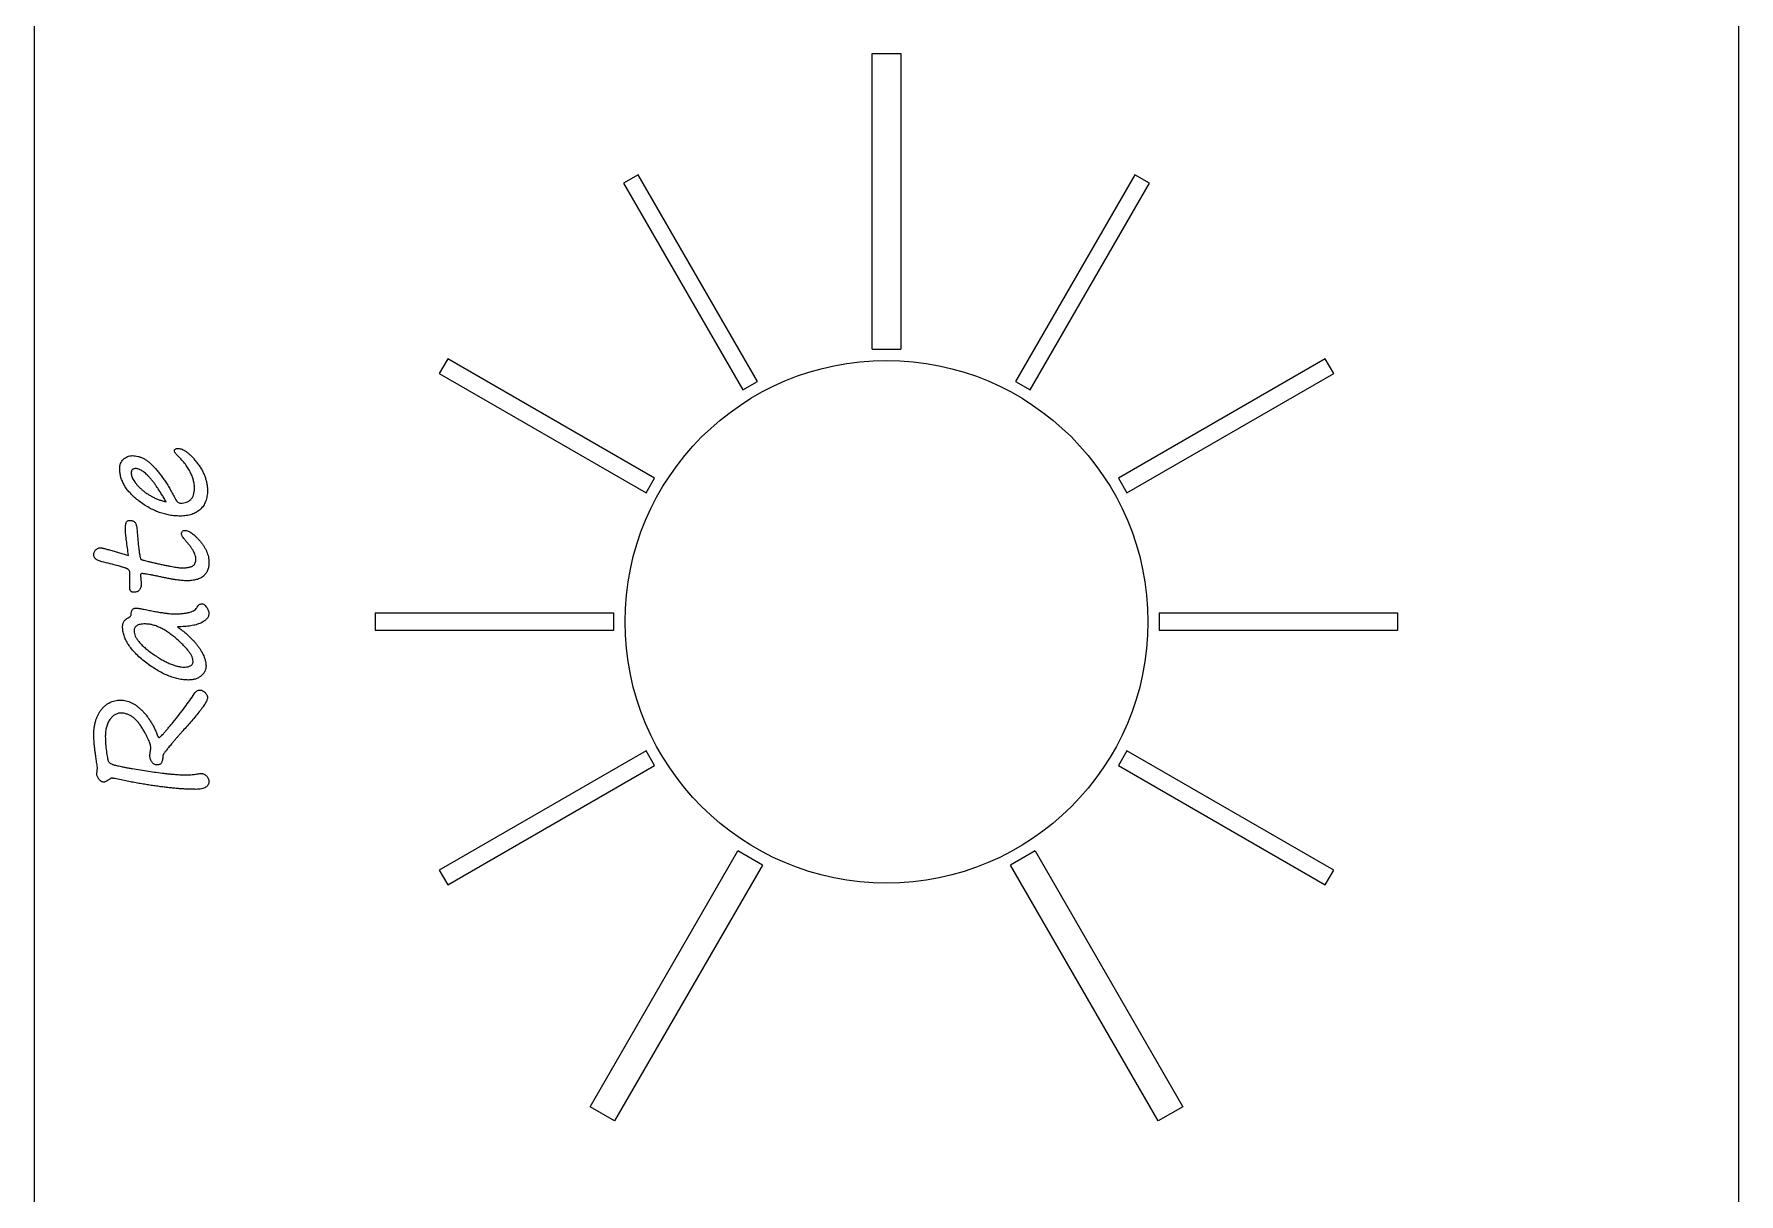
# Model space of a CAD drawing. Extents: x 261 to 321, y 70 to 327.
# Drawn here: x 261.3 to 321.3, y 189.1 to 229.9 of the extents above; entities that cross this region are included whole.
import ezdxf

# ---------------------------------------------------------------- set-up
doc = ezdxf.new("R2010")
doc.units = 0
doc.header["$LTSCALE"] = 2
doc.layers.get('0').update_dxf_attribs({"linetype": 'CONTINUOUS'})

msp = doc.modelspace()

# ---------------------------------------------------------------- linework, layer by layer
at = {"color": 7, "linetype": 'CONTINUOUS'}
for p, q in [((261.25, 320.199), (261.25, 76.199)), ((321.25, 76.199), (321.25, 320.199)), ((290.75, 218.859), (290.75, 229.259)), ((290.75, 229.259), (291.75, 229.259)), ((291.75, 229.259), (291.75, 218.859)), ((282.51, 224.998), (281.99, 224.698)), ((281.99, 224.698), (286.19, 217.423)), ((286.71, 217.723), (282.51, 224.998)), ((299.99, 224.998), (295.79, 217.723)), ((296.31, 217.423), (300.51, 224.698)), ((300.51, 224.698), (299.99, 224.998)), ((275.812, 218.519), (275.512, 218)), ((283.086, 214.319), (275.812, 218.519)), ((290.75, 218.859), (291.75, 218.859)), ((306.689, 218.519), (299.414, 214.319)), ((306.989, 218), (306.689, 218.519)), ((275.512, 218), (282.786, 213.8)), ((299.714, 213.8), (306.989, 218)), ((286.19, 217.423), (286.71, 217.723)), ((295.79, 217.723), (296.31, 217.423)), ((282.786, 213.8), (283.086, 214.319)), ((299.414, 214.319), (299.714, 213.8)), ((263.985, 211.763), (264.567, 211.594)), ((264.617, 210.454), (264.617, 211.002)), ((264.998, 210.894), (265.022, 210.627)), ((273.25, 209.559), (273.25, 208.959)), ((281.65, 209.559), (273.25, 209.559)), ((281.65, 208.959), (281.65, 209.559)), ((300.85, 209.559), (300.85, 208.959)), ((309.25, 209.559), (300.85, 209.559)), ((309.25, 208.959), (309.25, 209.559)), ((273.25, 208.959), (281.65, 208.959)), ((300.85, 208.959), (309.25, 208.959)), ((282.786, 204.719), (275.512, 200.519)), ((283.086, 204.2), (282.786, 204.719)), ((299.714, 204.719), (299.414, 204.2)), ((306.989, 200.519), (299.714, 204.719)), ((263.459, 203.907), (263.48, 204.132)), ((275.812, 200), (283.086, 204.2)), ((299.414, 204.2), (306.689, 200)), ((280.817, 192.189), (286.017, 201.196)), ((286.883, 200.696), (286.017, 201.196)), ((296.483, 201.196), (295.617, 200.696)), ((296.483, 201.196), (301.683, 192.189)), ((275.512, 200.519), (275.812, 200)), ((286.883, 200.696), (281.683, 191.689)), ((300.817, 191.689), (295.617, 200.696)), ((306.689, 200), (306.989, 200.519)), ((281.683, 191.689), (280.817, 192.189)), ((301.683, 192.189), (300.817, 191.689))]:
    msp.add_line(p, q, dxfattribs=at)
msp.add_circle((291.25, 209.259), 9.2, dxfattribs=at)
for points, knots in [([(264.263, 214.647), (264.264, 214.68), (264.267, 214.743), (264.292, 214.832), (264.333, 214.912), (264.391, 214.981), (264.459, 215.036), (264.535, 215.078), (264.619, 215.104), (264.677, 215.106), (264.707, 215.108)], [0, 0, 0, 0, 0.136797, 0.263482, 0.386931, 0.512114, 0.636593, 0.756117, 0.875353, 1, 1, 1, 1]), ([(264.707, 215.108), (264.741, 215.106), (264.809, 215.104), (264.911, 215.083), (265.011, 215.051), (265.11, 215.005), (265.207, 214.946), (265.304, 214.873), (265.399, 214.788), (265.493, 214.69), (265.585, 214.582), (265.679, 214.465), (265.771, 214.339), (265.863, 214.204), (265.955, 214.061), (266.047, 213.909), (266.137, 213.748), (266.196, 213.636), (266.226, 213.58)], [0, 0, 0, 0, 0.0454364, 0.0909393, 0.13752, 0.1854965, 0.2359588, 0.289464, 0.345984, 0.4061485, 0.469712, 0.5362534, 0.6056512, 0.6780011, 0.7535766, 0.8324355, 0.9147608, 1, 1, 1, 1]), ([(266.187, 215.275), (266.188, 215.288), (266.191, 215.314), (266.222, 215.344), (266.267, 215.358), (266.302, 215.36), (266.321, 215.361)], [0, 0, 0, 0, 0.213642, 0.420293, 0.671016, 1, 1, 1, 1]), ([(266.273, 215.142), (266.26, 215.155), (266.237, 215.179), (266.21, 215.216), (266.192, 215.247), (266.188, 215.267), (266.187, 215.275)], [0, 0, 0, 0, 0.345958, 0.625597, 0.839863, 1, 1, 1, 1]), ([(266.896, 213.952), (266.894, 214.001), (266.89, 214.099), (266.859, 214.247), (266.81, 214.396), (266.741, 214.545), (266.653, 214.695), (266.544, 214.844), (266.418, 214.996), (266.322, 215.092), (266.273, 215.142)], [0, 0, 0, 0, 0.106372, 0.214623, 0.327663, 0.446284, 0.571263, 0.704865, 0.847828, 1, 1, 1, 1]), ([(266.321, 215.361), (266.344, 215.359), (266.393, 215.355), (266.467, 215.332), (266.543, 215.292), (266.623, 215.239), (266.706, 215.17), (266.792, 215.086), (266.881, 214.988), (266.973, 214.877), (267.061, 214.759), (267.138, 214.637), (267.204, 214.513), (267.258, 214.389), (267.299, 214.263), (267.33, 214.137), (267.347, 214.009), (267.35, 213.923), (267.351, 213.881)], [0, 0, 0, 0, 0.036082, 0.075706, 0.119929, 0.169868, 0.22579, 0.288149, 0.357272, 0.433662, 0.512032, 0.587022, 0.65983, 0.730325, 0.79886, 0.866217, 0.93317, 1, 1, 1, 1]), ([(266.394, 212.981), (266.331, 212.982), (266.205, 212.985), (266.018, 213.011), (265.834, 213.052), (265.651, 213.109), (265.471, 213.183), (265.293, 213.274), (265.118, 213.38), (264.948, 213.501), (264.79, 213.631), (264.65, 213.766), (264.531, 213.905), (264.433, 214.047), (264.357, 214.192), (264.303, 214.341), (264.27, 214.493), (264.265, 214.596), (264.263, 214.647)], [0, 0, 0, 0, 0.064196, 0.127808, 0.191876, 0.256554, 0.322388, 0.389839, 0.459199, 0.530984, 0.601528, 0.667383, 0.729064, 0.787198, 0.842294, 0.895694, 0.947801, 1, 1, 1, 1]), ([(264.827, 214.652), (264.815, 214.651), (264.791, 214.651), (264.758, 214.644), (264.731, 214.631), (264.707, 214.616), (264.689, 214.594), (264.677, 214.567), (264.669, 214.536), (264.668, 214.514), (264.668, 214.502)], [0, 0, 0, 0, 0.149039, 0.281878, 0.39948, 0.510963, 0.62118, 0.733021, 0.860434, 1, 1, 1, 1]), ([(264.668, 214.502), (264.669, 214.481), (264.671, 214.436), (264.689, 214.369), (264.717, 214.3), (264.758, 214.229), (264.808, 214.156), (264.87, 214.082), (264.942, 214.005), (265.025, 213.927), (265.116, 213.851), (265.212, 213.779), (265.315, 213.715), (265.421, 213.655), (265.533, 213.602), (265.65, 213.555), (265.772, 213.513), (265.855, 213.491), (265.897, 213.479)], [0, 0, 0, 0, 0.038639, 0.079291, 0.122884, 0.171222, 0.223573, 0.280922, 0.343368, 0.411786, 0.48278, 0.553959, 0.625726, 0.697823, 0.771116, 0.846096, 0.921965, 1, 1, 1, 1]), ([(265.897, 213.479), (265.87, 213.527), (265.817, 213.619), (265.737, 213.752), (265.659, 213.876), (265.583, 213.99), (265.509, 214.096), (265.437, 214.192), (265.367, 214.279), (265.3, 214.358), (265.232, 214.426), (265.17, 214.487), (265.108, 214.537), (265.048, 214.578), (264.99, 214.611), (264.934, 214.635), (264.88, 214.649), (264.844, 214.651), (264.827, 214.652)], [0, 0, 0, 0, 0.100175, 0.195028, 0.284842, 0.368587, 0.447792, 0.521053, 0.589218, 0.652674, 0.710846, 0.764241, 0.812758, 0.857318, 0.897832, 0.934496, 0.968413, 1, 1, 1, 1]), ([(267.351, 213.881), (267.351, 213.846), (267.349, 213.778), (267.337, 213.679), (267.318, 213.586), (267.29, 213.499), (267.254, 213.419), (267.211, 213.344), (267.16, 213.276), (267.1, 213.214), (267.033, 213.159), (266.961, 213.111), (266.881, 213.071), (266.796, 213.037), (266.704, 213.013), (266.606, 212.995), (266.502, 212.983), (266.431, 212.982), (266.394, 212.981)], [0, 0, 0, 0, 0.069986, 0.136688, 0.200076, 0.26073, 0.319313, 0.37629, 0.433405, 0.490735, 0.548329, 0.60608, 0.665554, 0.726455, 0.790209, 0.856507, 0.926308, 1, 1, 1, 1]), ([(266.411, 213.437), (266.446, 213.438), (266.513, 213.44), (266.608, 213.466), (266.693, 213.506), (266.766, 213.565), (266.826, 213.638), (266.866, 213.73), (266.892, 213.836), (266.895, 213.912), (266.896, 213.952)], [0, 0, 0, 0, 0.130412, 0.250605, 0.365602, 0.479146, 0.595461, 0.71711, 0.850916, 1, 1, 1, 1]), ([(266.226, 213.58), (266.237, 213.558), (266.259, 213.518), (266.304, 213.472), (266.355, 213.441), (266.392, 213.438), (266.411, 213.437)], [0, 0, 0, 0, 0.29623, 0.552297, 0.776091, 1, 1, 1, 1]), ([(264.465, 212.517), (264.466, 212.548), (264.466, 212.604), (264.473, 212.678), (264.483, 212.734), (264.499, 212.774), (264.524, 212.801), (264.555, 212.817), (264.593, 212.828), (264.62, 212.829), (264.635, 212.829)], [0, 0, 0, 0, 0.225143, 0.406794, 0.542232, 0.639505, 0.718446, 0.801965, 0.893919, 1, 1, 1, 1]), ([(264.5, 212.115), (264.495, 212.153), (264.485, 212.227), (264.474, 212.333), (264.467, 212.428), (264.466, 212.489), (264.465, 212.517)], [0, 0, 0, 0, 0.289915, 0.551492, 0.788677, 1, 1, 1, 1]), ([(264.635, 212.829), (264.652, 212.828), (264.685, 212.827), (264.731, 212.812), (264.771, 212.788), (264.805, 212.754), (264.831, 212.71), (264.85, 212.657), (264.865, 212.595), (264.868, 212.55), (264.87, 212.526)], [0, 0, 0, 0, 0.119887, 0.22792, 0.333442, 0.442531, 0.558761, 0.686667, 0.833688, 1, 1, 1, 1]), ([(264.87, 212.526), (264.875, 212.463), (264.883, 212.338), (264.899, 212.155), (264.916, 211.979), (264.934, 211.84), (264.947, 211.735), (264.957, 211.668), (264.968, 211.61), (264.976, 211.561), (264.985, 211.522), (264.993, 211.492), (265.001, 211.471), (265.01, 211.455), (265.032, 211.448), (265.066, 211.435), (265.119, 211.421), (265.19, 211.403), (265.28, 211.38), (265.388, 211.356), (265.514, 211.326), (265.654, 211.295), (265.795, 211.263), (265.929, 211.236), (266.049, 211.213), (266.155, 211.193), (266.249, 211.177), (266.328, 211.167), (266.395, 211.16), (266.434, 211.159), (266.452, 211.158)], [0, 0, 0, 0, 0.074763, 0.146514, 0.215549, 0.281645, 0.31193, 0.338845, 0.36179, 0.381276, 0.396817, 0.409059, 0.417679, 0.422829, 0.430027, 0.44412, 0.465671, 0.494416, 0.530442, 0.573978, 0.624496, 0.682529, 0.741469, 0.794877, 0.842458, 0.884944, 0.92193, 0.953442, 0.979246, 1, 1, 1, 1]), ([(266.44, 212.359), (266.441, 212.376), (266.443, 212.408), (266.469, 212.45), (266.515, 212.472), (266.549, 212.474), (266.567, 212.475)], [0, 0, 0, 0, 0.26122, 0.482684, 0.715392, 1, 1, 1, 1]), ([(266.567, 212.475), (266.585, 212.474), (266.622, 212.471), (266.678, 212.452), (266.737, 212.422), (266.8, 212.381), (266.867, 212.329), (266.937, 212.265), (267.01, 212.189), (267.086, 212.105), (267.159, 212.015), (267.223, 211.921), (267.279, 211.828), (267.324, 211.733), (267.359, 211.638), (267.384, 211.542), (267.399, 211.445), (267.401, 211.38), (267.402, 211.348)], [0, 0, 0, 0, 0.035236, 0.074191, 0.11859, 0.168511, 0.224899, 0.288787, 0.359367, 0.437184, 0.516863, 0.592848, 0.665418, 0.735948, 0.803803, 0.869602, 0.935152, 1, 1, 1, 1]), ([(263.351, 211.624), (263.353, 211.643), (263.355, 211.677), (263.37, 211.727), (263.397, 211.77), (263.434, 211.804), (263.474, 211.83), (263.513, 211.852), (263.552, 211.864), (263.577, 211.866), (263.59, 211.867)], [0, 0, 0, 0, 0.146324, 0.279107, 0.410831, 0.545131, 0.677377, 0.796277, 0.902377, 1, 1, 1, 1]), ([(263.59, 211.867), (263.595, 211.867), (263.608, 211.865), (263.633, 211.86), (263.667, 211.851), (263.711, 211.841), (263.766, 211.824), (263.83, 211.808), (263.904, 211.786), (263.957, 211.771), (263.985, 211.763)], [0, 0, 0, 0, 0.036918, 0.097932, 0.183699, 0.297116, 0.433549, 0.597606, 0.786591, 1, 1, 1, 1]), ([(264.567, 211.594), (264.557, 211.684), (264.539, 211.858), (264.513, 212.031), (264.5, 212.115)], [0, 0, 0, 0, 0.515682, 1, 1, 1, 1]), ([(266.587, 212.114), (266.565, 212.139), (266.526, 212.183), (266.479, 212.249), (266.448, 212.306), (266.442, 212.343), (266.44, 212.359)], [0, 0, 0, 0, 0.339854, 0.6155, 0.833431, 1, 1, 1, 1]), ([(266.946, 211.471), (266.945, 211.491), (266.943, 211.534), (266.925, 211.601), (266.895, 211.673), (266.857, 211.751), (266.805, 211.833), (266.744, 211.923), (266.669, 212.017), (266.615, 212.081), (266.587, 212.114)], [0, 0, 0, 0, 0.081637, 0.172035, 0.275365, 0.391053, 0.52089, 0.665867, 0.825335, 1, 1, 1, 1]), ([(263.637, 211.373), (263.615, 211.378), (263.572, 211.389), (263.513, 211.41), (263.464, 211.436), (263.423, 211.465), (263.391, 211.499), (263.368, 211.537), (263.354, 211.579), (263.352, 211.609), (263.351, 211.624)], [0, 0, 0, 0, 0.168311, 0.31708, 0.451327, 0.57176, 0.681311, 0.78588, 0.890449, 1, 1, 1, 1]), ([(264.617, 211.002), (264.617, 211.011), (264.615, 211.03), (264.606, 211.056), (264.588, 211.08), (264.569, 211.1), (264.547, 211.114), (264.523, 211.126), (264.491, 211.141), (264.451, 211.155), (264.404, 211.171), (264.349, 211.188), (264.287, 211.207), (264.145, 211.247), (263.929, 211.305), (263.734, 211.35), (263.637, 211.373)], [0, 0, 0, 0, 0.024957, 0.050556, 0.077252, 0.10612, 0.124519, 0.149952, 0.181929, 0.220922, 0.267029, 0.319826, 0.380018, 0.446709, 0.725746, 1, 1, 1, 1]), ([(266.452, 211.158), (266.476, 211.159), (266.521, 211.159), (266.586, 211.162), (266.645, 211.168), (266.698, 211.177), (266.745, 211.187), (266.785, 211.201), (266.819, 211.216), (266.856, 211.24), (266.893, 211.278), (266.925, 211.334), (266.943, 211.399), (266.945, 211.446), (266.946, 211.471)], [0, 0, 0, 0, 0.105852, 0.202386, 0.291075, 0.369751, 0.44079, 0.502887, 0.55865, 0.607896, 0.70019, 0.792365, 0.890243, 1, 1, 1, 1]), ([(267.402, 211.348), (267.401, 211.322), (267.4, 211.271), (267.392, 211.198), (267.376, 211.13), (267.354, 211.066), (267.328, 211.007), (267.293, 210.954), (267.254, 210.906), (267.207, 210.863), (267.155, 210.825), (267.096, 210.792), (267.032, 210.764), (266.961, 210.741), (266.885, 210.724), (266.802, 210.712), (266.713, 210.704), (266.652, 210.703), (266.62, 210.703)], [0, 0, 0, 0, 0.067581, 0.13078, 0.191004, 0.248595, 0.303522, 0.357824, 0.411622, 0.465675, 0.521339, 0.578447, 0.638632, 0.702479, 0.769656, 0.841427, 0.918125, 1, 1, 1, 1]), ([(265.022, 210.627), (265.022, 210.601), (265.02, 210.553), (265.009, 210.485), (264.988, 210.428), (264.961, 210.379), (264.923, 210.342), (264.877, 210.315), (264.823, 210.301), (264.785, 210.299), (264.764, 210.297)], [0, 0, 0, 0, 0.1610846, 0.3042322, 0.4296301, 0.5434012, 0.6501244, 0.7579246, 0.8734232, 1, 1, 1, 1]), ([(265.039, 210.956), (265.033, 210.955), (265.021, 210.954), (265.006, 210.94), (264.999, 210.919), (264.998, 210.903), (264.998, 210.894)], [0, 0, 0, 0, 0.222352, 0.423195, 0.677559, 1, 1, 1, 1]), ([(265.746, 210.831), (265.7, 210.84), (265.611, 210.859), (265.486, 210.885), (265.375, 210.906), (265.28, 210.924), (265.199, 210.938), (265.133, 210.947), (265.081, 210.955), (265.051, 210.955), (265.039, 210.956)], [0, 0, 0, 0, 0.199022, 0.376452, 0.533379, 0.668939, 0.782752, 0.876143, 0.948224, 1, 1, 1, 1]), ([(266.62, 210.703), (266.595, 210.703), (266.542, 210.705), (266.456, 210.71), (266.362, 210.721), (266.257, 210.735), (266.143, 210.752), (266.02, 210.775), (265.886, 210.801), (265.794, 210.821), (265.746, 210.831)], [0, 0, 0, 0, 0.084978, 0.181738, 0.289653, 0.40876, 0.538998, 0.680699, 0.834648, 1, 1, 1, 1]), ([(264.764, 210.297), (264.753, 210.298), (264.731, 210.299), (264.701, 210.306), (264.675, 210.318), (264.654, 210.336), (264.636, 210.358), (264.626, 210.386), (264.618, 210.419), (264.618, 210.442), (264.617, 210.454)], [0, 0, 0, 0, 0.141778, 0.264192, 0.379207, 0.488697, 0.598659, 0.716864, 0.851807, 1, 1, 1, 1]), ([(264.364, 209.084), (264.365, 209.102), (264.367, 209.138), (264.377, 209.189), (264.396, 209.236), (264.42, 209.281), (264.453, 209.321), (264.492, 209.358), (264.539, 209.39), (264.574, 209.408), (264.592, 209.418)], [0, 0, 0, 0, 0.127645, 0.248143, 0.364983, 0.481472, 0.60221, 0.726216, 0.858781, 1, 1, 1, 1]), ([(264.592, 209.418), (264.603, 209.424), (264.625, 209.435), (264.65, 209.461), (264.665, 209.492), (264.667, 209.515), (264.668, 209.527)], [0, 0, 0, 0, 0.273867, 0.515582, 0.75118, 1, 1, 1, 1]), ([(264.668, 209.527), (264.668, 209.544), (264.669, 209.575), (264.677, 209.619), (264.69, 209.657), (264.709, 209.688), (264.734, 209.712), (264.763, 209.729), (264.799, 209.739), (264.824, 209.74), (264.837, 209.741)], [0, 0, 0, 0, 0.160348, 0.302469, 0.429534, 0.543798, 0.649877, 0.755835, 0.872477, 1, 1, 1, 1]), ([(264.837, 209.741), (264.853, 209.74), (264.886, 209.74), (264.94, 209.732), (265.002, 209.723), (265.046, 209.714), (265.069, 209.709)], [0, 0, 0, 0, 0.195906, 0.430388, 0.696789, 1, 1, 1, 1]), ([(265.069, 209.709), (265.134, 209.695), (265.257, 209.669), (265.437, 209.636), (265.6, 209.604), (265.749, 209.581), (265.883, 209.561), (266.003, 209.55), (266.108, 209.539), (266.173, 209.538), (266.203, 209.538)], [0, 0, 0, 0, 0.172448, 0.330978, 0.476005, 0.607195, 0.725503, 0.830139, 0.921416, 1, 1, 1, 1]), ([(266.203, 209.538), (266.255, 209.539), (266.354, 209.54), (266.495, 209.551), (266.619, 209.57), (266.727, 209.595), (266.819, 209.628), (266.894, 209.668), (266.954, 209.718), (266.981, 209.758), (266.994, 209.778)], [0, 0, 0, 0, 0.182323, 0.346683, 0.491975, 0.6208, 0.732636, 0.831523, 0.918988, 1, 1, 1, 1]), ([(267.402, 209.555), (267.401, 209.538), (267.399, 209.505), (267.385, 209.456), (267.363, 209.41), (267.331, 209.366), (267.29, 209.325), (267.24, 209.285), (267.181, 209.249), (267.114, 209.214), (267.039, 209.182), (266.956, 209.156), (266.865, 209.133), (266.766, 209.114), (266.661, 209.1), (266.547, 209.09), (266.426, 209.084), (266.343, 209.083), (266.3, 209.082)], [0, 0, 0, 0, 0.03905, 0.076934, 0.11606, 0.157019, 0.201266, 0.250126, 0.302543, 0.360688, 0.423307, 0.490354, 0.562403, 0.639129, 0.720662, 0.808497, 0.90157, 1, 1, 1, 1]), ([(266.994, 209.778), (267.005, 209.795), (267.024, 209.827), (267.062, 209.865), (267.105, 209.888), (267.136, 209.891), (267.151, 209.892)], [0, 0, 0, 0, 0.295255, 0.549823, 0.776626, 1, 1, 1, 1]), ([(267.151, 209.892), (267.166, 209.891), (267.195, 209.888), (267.238, 209.864), (267.28, 209.826), (267.32, 209.777), (267.354, 209.722), (267.383, 209.667), (267.398, 209.61), (267.401, 209.573), (267.402, 209.555)], [0, 0, 0, 0, 0.09435, 0.197183, 0.320351, 0.466191, 0.616144, 0.752724, 0.880025, 1, 1, 1, 1]), ([(266.683, 207.209), (266.624, 207.211), (266.504, 207.214), (266.322, 207.246), (266.138, 207.296), (265.95, 207.364), (265.76, 207.454), (265.566, 207.562), (265.368, 207.69), (265.172, 207.834), (264.986, 207.986), (264.821, 208.144), (264.68, 208.299), (264.567, 208.456), (264.476, 208.613), (264.412, 208.769), (264.372, 208.927), (264.367, 209.032), (264.364, 209.084)], [0, 0, 0, 0, 0.055418, 0.112522, 0.171848, 0.233901, 0.299555, 0.368782, 0.442035, 0.519811, 0.596675, 0.667442, 0.732704, 0.793042, 0.849026, 0.901326, 0.951418, 1, 1, 1, 1]), ([(265.153, 209.184), (265.123, 209.183), (265.066, 209.182), (264.988, 209.17), (264.921, 209.152), (264.865, 209.125), (264.822, 209.089), (264.79, 209.045), (264.773, 208.993), (264.77, 208.955), (264.769, 208.936)], [0, 0, 0, 0, 0.174836, 0.326738, 0.460592, 0.577077, 0.68262, 0.78379, 0.887481, 1, 1, 1, 1]), ([(264.769, 208.936), (264.771, 208.906), (264.776, 208.844), (264.811, 208.75), (264.863, 208.653), (264.937, 208.554), (265.031, 208.451), (265.147, 208.345), (265.282, 208.234), (265.434, 208.124), (265.592, 208.019), (265.747, 207.925), (265.896, 207.845), (266.038, 207.78), (266.172, 207.729), (266.299, 207.692), (266.42, 207.669), (266.499, 207.666), (266.537, 207.665)], [0, 0, 0, 0, 0.038895, 0.081549, 0.12893, 0.182749, 0.243312, 0.311655, 0.387405, 0.471582, 0.556924, 0.635844, 0.7093, 0.777219, 0.839557, 0.897318, 0.950573, 1, 1, 1, 1]), ([(266.845, 207.865), (266.843, 207.89), (266.838, 207.945), (266.808, 208.029), (266.76, 208.119), (266.695, 208.217), (266.609, 208.32), (266.507, 208.432), (266.385, 208.549), (266.249, 208.671), (266.106, 208.789), (265.961, 208.893), (265.819, 208.983), (265.681, 209.056), (265.545, 209.113), (265.412, 209.153), (265.282, 209.179), (265.195, 209.182), (265.153, 209.184)], [0, 0, 0, 0, 0.033874, 0.072626, 0.117569, 0.169328, 0.22855, 0.295462, 0.370237, 0.453309, 0.537413, 0.616415, 0.690345, 0.759569, 0.824397, 0.885432, 0.94387, 1, 1, 1, 1]), ([(266.3, 209.082), (266.341, 209.052), (266.42, 208.993), (266.533, 208.902), (266.639, 208.812), (266.736, 208.72), (266.827, 208.63), (266.909, 208.54), (266.983, 208.45), (267.05, 208.36), (267.108, 208.272), (267.16, 208.186), (267.203, 208.101), (267.239, 208.018), (267.266, 207.936), (267.286, 207.857), (267.298, 207.779), (267.3, 207.728), (267.301, 207.703)], [0, 0, 0, 0, 0.086048, 0.168546, 0.247932, 0.323633, 0.396113, 0.465185, 0.531612, 0.594912, 0.655262, 0.712316, 0.766199, 0.817557, 0.86632, 0.912661, 0.957232, 1, 1, 1, 1]), ([(266.537, 207.665), (266.561, 207.665), (266.606, 207.666), (266.669, 207.675), (266.723, 207.691), (266.768, 207.712), (266.802, 207.741), (266.828, 207.776), (266.843, 207.819), (266.844, 207.849), (266.845, 207.865)], [0, 0, 0, 0, 0.173226, 0.327068, 0.460041, 0.57656, 0.68176, 0.78257, 0.887218, 1, 1, 1, 1]), ([(267.301, 207.703), (267.299, 207.67), (267.295, 207.605), (267.26, 207.512), (267.204, 207.427), (267.128, 207.352), (267.036, 207.287), (266.929, 207.241), (266.81, 207.214), (266.726, 207.211), (266.683, 207.209)], [0, 0, 0, 0, 0.111506, 0.220629, 0.333307, 0.456233, 0.58441, 0.715103, 0.851885, 1, 1, 1, 1]), ([(263.351, 205.271), (263.352, 205.316), (263.353, 205.405), (263.367, 205.535), (263.386, 205.658), (263.416, 205.773), (263.453, 205.883), (263.499, 205.984), (263.553, 206.079), (263.615, 206.166), (263.684, 206.244), (263.757, 206.312), (263.834, 206.371), (263.916, 206.417), (264.002, 206.455), (264.092, 206.482), (264.187, 206.497), (264.251, 206.499), (264.284, 206.5)], [0, 0, 0, 0, 0.079372, 0.154483, 0.22656, 0.295633, 0.362056, 0.426503, 0.489358, 0.551466, 0.611908, 0.669663, 0.725338, 0.779775, 0.833791, 0.887777, 0.943043, 1, 1, 1, 1]), ([(264.284, 206.5), (264.317, 206.499), (264.384, 206.497), (264.483, 206.479), (264.58, 206.452), (264.676, 206.412), (264.77, 206.362), (264.863, 206.3), (264.953, 206.227), (265.042, 206.144), (265.128, 206.053), (265.21, 205.955), (265.286, 205.852), (265.359, 205.743), (265.425, 205.628), (265.488, 205.508), (265.546, 205.381), (265.58, 205.294), (265.597, 205.25)], [0, 0, 0, 0, 0.052001, 0.103825, 0.156522, 0.209934, 0.265612, 0.322985, 0.383671, 0.447234, 0.512826, 0.578934, 0.645772, 0.714117, 0.783169, 0.853758, 0.925853, 1, 1, 1, 1]), ([(265.656, 205.184), (265.662, 205.186), (265.681, 205.194), (265.709, 205.223), (265.752, 205.265), (265.806, 205.325), (265.874, 205.401), (265.954, 205.494), (266.046, 205.605), (266.183, 205.772), (266.355, 205.988), (266.551, 206.242), (266.726, 206.487), (266.835, 206.648), (266.887, 206.725)], [0, 0, 0, 0, 0.010198, 0.030068, 0.060614, 0.101377, 0.152663, 0.214789, 0.287767, 0.371041, 0.543511, 0.70559, 0.857775, 1, 1, 1, 1]), ([(267.351, 206.605), (267.351, 206.591), (267.349, 206.562), (267.335, 206.514), (267.313, 206.462), (267.284, 206.403), (267.244, 206.339), (267.198, 206.269), (267.143, 206.194), (267.057, 206.084), (266.941, 205.943), (266.796, 205.77), (266.644, 205.594), (266.539, 205.477), (266.485, 205.417)], [0, 0, 0, 0, 0.0278243, 0.0603844, 0.0988591, 0.1429257, 0.1933484, 0.2494843, 0.3127662, 0.3822306, 0.5294719, 0.6818228, 0.8381541, 1, 1, 1, 1]), ([(266.887, 206.725), (266.901, 206.745), (266.927, 206.782), (266.977, 206.824), (267.036, 206.85), (267.077, 206.853), (267.098, 206.854)], [0, 0, 0, 0, 0.274488, 0.519849, 0.756627, 1, 1, 1, 1]), ([(267.098, 206.854), (267.112, 206.853), (267.142, 206.851), (267.185, 206.834), (267.227, 206.805), (267.267, 206.768), (267.303, 206.728), (267.33, 206.686), (267.348, 206.645), (267.35, 206.618), (267.351, 206.605)], [0, 0, 0, 0, 0.110792, 0.230131, 0.361758, 0.509946, 0.658308, 0.785942, 0.899472, 1, 1, 1, 1]), ([(264.302, 206.044), (264.284, 206.043), (264.247, 206.042), (264.194, 206.032), (264.143, 206.013), (264.093, 205.988), (264.045, 205.955), (264, 205.915), (263.957, 205.868), (263.916, 205.815), (263.878, 205.756), (263.846, 205.692), (263.818, 205.625), (263.796, 205.553), (263.778, 205.478), (263.766, 205.399), (263.758, 205.316), (263.757, 205.259), (263.757, 205.23)], [0, 0, 0, 0, 0.051265, 0.10112, 0.150799, 0.201435, 0.25452, 0.309908, 0.368829, 0.431362, 0.496408, 0.562075, 0.629225, 0.698077, 0.769311, 0.842568, 0.919616, 1, 1, 1, 1]), ([(265.355, 204.823), (265.354, 204.842), (265.352, 204.884), (265.335, 204.95), (265.31, 205.026), (265.277, 205.111), (265.231, 205.204), (265.178, 205.308), (265.113, 205.42), (265.042, 205.539), (264.965, 205.655), (264.881, 205.758), (264.794, 205.847), (264.703, 205.919), (264.608, 205.975), (264.509, 206.015), (264.407, 206.04), (264.337, 206.043), (264.302, 206.044)], [0, 0, 0, 0, 0.033127, 0.072615, 0.118433, 0.171733, 0.23162, 0.299295, 0.374251, 0.456737, 0.539651, 0.61656, 0.687888, 0.754844, 0.818146, 0.879024, 0.939304, 1, 1, 1, 1]), ([(263.48, 204.132), (263.47, 204.195), (263.451, 204.316), (263.425, 204.491), (263.402, 204.654), (263.384, 204.802), (263.37, 204.938), (263.359, 205.06), (263.353, 205.17), (263.352, 205.238), (263.351, 205.271)], [0, 0, 0, 0, 0.166279, 0.321122, 0.463867, 0.594537, 0.713164, 0.820475, 0.915805, 1, 1, 1, 1]), ([(263.757, 205.23), (263.758, 205.142), (263.762, 204.964), (263.786, 204.747), (263.81, 204.587), (263.826, 204.49), (263.842, 204.418), (263.854, 204.364), (263.875, 204.325), (263.906, 204.293), (263.946, 204.266), (263.989, 204.245), (264.035, 204.23), (264.085, 204.216), (264.15, 204.199), (264.231, 204.183), (264.327, 204.163), (264.437, 204.14), (264.563, 204.117), (264.749, 204.083), (264.988, 204.043), (265.273, 203.998), (265.548, 203.959), (265.772, 203.932), (265.943, 203.912), (266.062, 203.901), (266.172, 203.89), (266.273, 203.882), (266.365, 203.876), (266.449, 203.871), (266.524, 203.867), (266.571, 203.867), (266.593, 203.867)], [0, 0, 0, 0, 0.071829, 0.144216, 0.177157, 0.203683, 0.223813, 0.237382, 0.248121, 0.25964, 0.272718, 0.287764, 0.297928, 0.311967, 0.330313, 0.352672, 0.378937, 0.40953, 0.444201, 0.482954, 0.563378, 0.641234, 0.71675, 0.789733, 0.824447, 0.856748, 0.886663, 0.914174, 0.939089, 0.961839, 0.981999, 1, 1, 1, 1]), ([(265.597, 205.25), (265.602, 205.24), (265.61, 205.222), (265.624, 205.201), (265.639, 205.186), (265.651, 205.184), (265.656, 205.184)], [0, 0, 0, 0, 0.3509104, 0.6206023, 0.8324434, 1, 1, 1, 1]), ([(266.485, 205.417), (266.457, 205.385), (266.402, 205.324), (266.323, 205.234), (266.249, 205.15), (266.182, 205.071), (266.118, 204.998), (266.061, 204.929), (266.009, 204.867), (265.962, 204.81), (265.921, 204.757), (265.884, 204.711), (265.854, 204.67), (265.829, 204.634), (265.809, 204.604), (265.795, 204.579), (265.785, 204.56), (265.783, 204.548), (265.782, 204.544)], [0, 0, 0, 0, 0.113088, 0.219753, 0.31894, 0.411713, 0.498, 0.576893, 0.6493, 0.714776, 0.773877, 0.8265, 0.871801, 0.910641, 0.942635, 0.96846, 0.98703, 1, 1, 1, 1]), ([(265.326, 204.538), (265.326, 204.546), (265.327, 204.566), (265.329, 204.598), (265.335, 204.636), (265.338, 204.664), (265.34, 204.679)], [0, 0, 0, 0, 0.178931, 0.408688, 0.679041, 1, 1, 1, 1]), ([(265.34, 204.679), (265.342, 204.694), (265.347, 204.722), (265.351, 204.762), (265.355, 204.794), (265.355, 204.814), (265.355, 204.823)], [0, 0, 0, 0, 0.320269, 0.589638, 0.819851, 1, 1, 1, 1]), ([(265.574, 204.222), (265.557, 204.222), (265.525, 204.224), (265.479, 204.244), (265.437, 204.274), (265.399, 204.315), (265.366, 204.364), (265.344, 204.418), (265.329, 204.477), (265.327, 204.517), (265.326, 204.538)], [0, 0, 0, 0, 0.1097024, 0.2178663, 0.3333523, 0.4610089, 0.593813, 0.7258941, 0.8602277, 1, 1, 1, 1]), ([(265.782, 204.544), (265.78, 204.516), (265.778, 204.466), (265.769, 204.397), (265.754, 204.34), (265.735, 204.295), (265.707, 204.261), (265.671, 204.237), (265.625, 204.224), (265.592, 204.222), (265.574, 204.222)], [0, 0, 0, 0, 0.186212, 0.344621, 0.477191, 0.584524, 0.678056, 0.773107, 0.878667, 1, 1, 1, 1]), ([(263.71, 203.614), (263.693, 203.615), (263.66, 203.617), (263.613, 203.639), (263.57, 203.673), (263.533, 203.718), (263.501, 203.767), (263.478, 203.816), (263.462, 203.862), (263.46, 203.893), (263.459, 203.907)], [0, 0, 0, 0, 0.118003, 0.237223, 0.363708, 0.508256, 0.651728, 0.780931, 0.895565, 1, 1, 1, 1]), ([(263.935, 203.737), (263.909, 203.718), (263.863, 203.686), (263.8, 203.647), (263.751, 203.622), (263.722, 203.616), (263.71, 203.614)], [0, 0, 0, 0, 0.365673, 0.649058, 0.861672, 1, 1, 1, 1]), ([(263.983, 203.753), (263.976, 203.752), (263.959, 203.749), (263.944, 203.741), (263.935, 203.737)], [0, 0, 0, 0, 0.392894, 1, 1, 1, 1]), ([(264.093, 203.737), (264.079, 203.739), (264.054, 203.743), (264.022, 203.749), (263.999, 203.752), (263.987, 203.753), (263.983, 203.753)], [0, 0, 0, 0, 0.382195, 0.677901, 0.886027, 1, 1, 1, 1]), ([(266.947, 203.361), (266.902, 203.361), (266.808, 203.362), (266.666, 203.366), (266.518, 203.374), (266.365, 203.384), (266.205, 203.397), (266.041, 203.414), (265.871, 203.432), (265.695, 203.455), (265.514, 203.479), (265.327, 203.508), (265.135, 203.539), (264.937, 203.572), (264.734, 203.609), (264.525, 203.649), (264.311, 203.69), (264.166, 203.721), (264.093, 203.737)], [0, 0, 0, 0, 0.047464, 0.096865, 0.148241, 0.201582, 0.2569, 0.314253, 0.373603, 0.43499, 0.498387, 0.563881, 0.631399, 0.700946, 0.772621, 0.846335, 0.922091, 1, 1, 1, 1]), ([(266.593, 203.867), (266.624, 203.867), (266.684, 203.868), (266.77, 203.874), (266.85, 203.881), (266.901, 203.89), (266.926, 203.894)], [0, 0, 0, 0, 0.276678, 0.537292, 0.777266, 1, 1, 1, 1]), ([(266.926, 203.894), (266.948, 203.897), (266.991, 203.904), (267.051, 203.913), (267.104, 203.916), (267.137, 203.917), (267.152, 203.918)], [0, 0, 0, 0, 0.298712, 0.565001, 0.798396, 1, 1, 1, 1]), ([(267.402, 203.646), (267.401, 203.624), (267.399, 203.581), (267.376, 203.52), (267.339, 203.47), (267.288, 203.428), (267.222, 203.398), (267.143, 203.376), (267.05, 203.363), (266.983, 203.362), (266.947, 203.361)], [0, 0, 0, 0, 0.111564, 0.213153, 0.313144, 0.418939, 0.536278, 0.669308, 0.823622, 1, 1, 1, 1]), ([(267.152, 203.918), (267.166, 203.917), (267.194, 203.914), (267.236, 203.897), (267.277, 203.869), (267.318, 203.833), (267.354, 203.791), (267.382, 203.745), (267.399, 203.696), (267.401, 203.663), (267.402, 203.646)], [0, 0, 0, 0, 0.101861, 0.212103, 0.335039, 0.475208, 0.618362, 0.751394, 0.876539, 1, 1, 1, 1])]:
    msp.add_open_spline(points, degree=3, knots=knots, dxfattribs=at)

doc.saveas('drawing.dxf')
